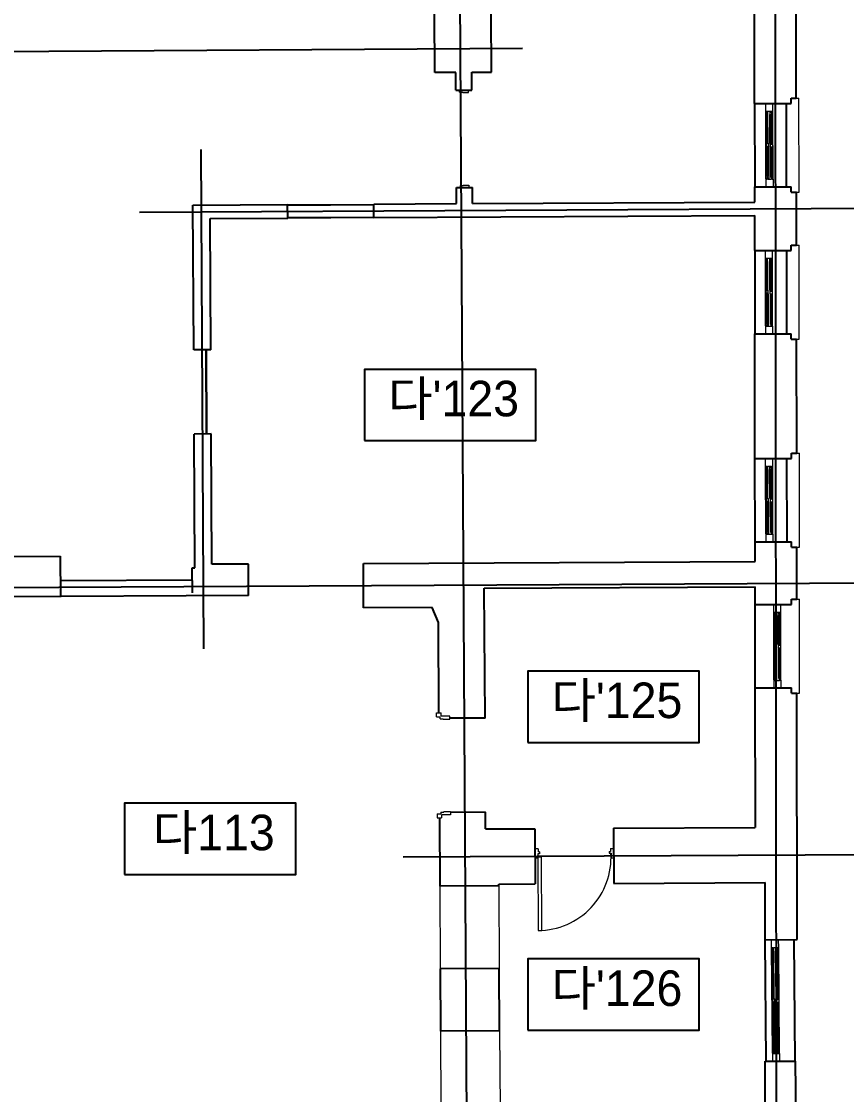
# Model space of a CAD drawing. Header units: millimetres. Extents: x 580267 to 706267, y 28800 to 115200.
# Drawn here: x 675208 to 684500, y 70566 to 82644 of the extents above; entities that cross this region are included whole.
import ezdxf
from ezdxf.enums import TextEntityAlignment as Align

# ---------------------------------------------------------------- set-up
doc = ezdxf.new("R2010")
doc.units = ezdxf.units.MM
doc.header["$LTSCALE"] = 5
for name, color, linetype, lineweight in [('ELE-1 (벽체 마감)', 3, 'Continuous', 9), ('ELE-2 (마감 창호)', 4, 'Continuous', 9), ('HAT-2', 8, 'Continuous', 0)]:
    doc.layers.add(name, color=color, linetype=linetype, lineweight=lineweight)
for name, color, linetype in [('text', 7, 'Continuous'), ('단면선', 2, 'Continuous'), ('입면', 7, 'Continuous'), ('중심선', 1, 'Continuous')]:
    doc.layers.add(name, color=color, linetype=linetype)
doc.styles.get("Standard").update_dxf_attribs({"font": 'Gulim.ttf'})

msp = doc.modelspace()

# ---------------------------------------------------------------- linework, layer by layer
at = {"layer": 'ELE-1 (벽체 마감)'}
for p, q in [((678206.1, 80583.4), (679176.1, 80588.6)), ((678206.1, 80573.4), (679176.1, 80578.6)), ((678206.8, 80440.4), (679176.8, 80445.6)), ((678206.9, 80430.4), (679176.9, 80435.6)), ((677280.8, 78948.4), (677285.8, 78000.5)), ((677290.8, 78948.5), (677295.8, 78000.5)), ((679918.9, 72910.4), (679923.9, 71980.4)), ((680584.9, 72913.9), (680589.9, 71984)), ((679927.6, 71280.4), (679932.3, 70407.2)), ((680593.6, 71284), (680598.3, 70411.1))]:
    msp.add_line(p, q, dxfattribs=at)
at = {"layer": 'ELE-2 (마감 창호)'}
for p, q in [((680143.3, 81848.5), (680143.2, 81870.5)), ((680143.3, 81848.5), (680177.3, 81848.7)), ((680177.3, 81843.7), (680177.3, 81848.7)), ((680177.3, 81843.7), (680241.3, 81844)), ((680241.3, 81844), (680241.2, 81871)), ((683591.8, 81630.3), (683591.7, 81720.9)), ((683671.8, 81635.4), (683671.7, 81720.9)), ((683592.6, 80872.4), (683591.8, 81630.3)), ((683591.8, 81630.3), (683594.8, 81630.3)), ((683594.8, 81635.3), (683606.8, 81635.3)), ((683594.8, 81630.3), (683594.8, 81635.3)), ((683606.8, 81615.3), (683606.8, 81635.3)), ((683606.8, 81615.3), (683611.8, 81615.3)), ((683611.8, 81635.3), (683651.8, 81635.4)), ((683611.8, 81615.3), (683611.8, 81635.3)), ((683640.8, 81634.4), (683650.8, 81634.4)), ((683640.8, 81595.4), (683640.8, 81634.4)), ((683640.8, 81595.4), (683649.3, 81595.4)), ((683649.3, 81595.4), (683650.3, 81605.4)), ((683649.9, 81593.4), (683649.3, 81595.4)), ((683651.4, 81592.4), (683649.9, 81593.4)), ((683650.3, 81605.4), (683658.3, 81605.4)), ((683650.8, 81614.4), (683650.8, 81634.4)), ((683650.8, 81614.4), (683657.8, 81614.4)), ((683651.3, 81600.4), (683657.3, 81600.4)), ((683651.7, 81267), (683651.3, 81600.4)), ((683651.8, 81615.4), (683651.8, 81635.4)), ((683651.8, 81615.4), (683656.8, 81615.4)), ((683656.8, 81635.4), (683671.8, 81635.4)), ((683656.8, 81615.4), (683656.8, 81635.4)), ((683657.7, 81267), (683657.3, 81600.4)), ((683657.4, 81592.4), (683658.9, 81593.4)), ((683657.8, 81634.4), (683667.8, 81634.4)), ((683657.8, 81614.4), (683657.8, 81634.4)), ((683658.3, 81605.4), (683659.3, 81595.4)), ((683658.9, 81593.4), (683659.3, 81595.4)), ((683659.3, 81595.4), (683667.8, 81595.4)), ((683667.8, 81595.4), (683667.8, 81634.4)), ((683672.6, 80867.5), (683671.8, 81635.4)), ((683596.2, 81270.9), (683623.2, 81271)), ((683596.2, 81270.9), (683596.2, 81231.9)), ((683596.2, 81231.9), (683604.7, 81231.9)), ((683604.7, 81231.9), (683605.7, 81241.9)), ((683605.2, 81229.9), (683604.7, 81231.9)), ((683606.7, 81228.9), (683605.2, 81229.9)), ((683605.7, 81241.9), (683613.7, 81242)), ((683606.7, 81236.9), (683612.7, 81237)), ((683607.1, 80903.5), (683606.7, 81236.9)), ((683613.1, 80903.5), (683612.7, 81237)), ((683612.7, 81229), (683614.2, 81230)), ((683613.7, 81242), (683614.7, 81232)), ((683614.2, 81230), (683614.7, 81232)), ((683614.7, 81232), (683623.2, 81232)), ((683623.2, 81232), (683623.2, 81271)), ((683623.2, 81232), (683623.2, 81271)), ((683641.2, 81272), (683649.7, 81272)), ((683641.2, 81272), (683641.2, 81233)), ((683641.2, 81233), (683668.2, 81233)), ((683650.2, 81274), (683649.7, 81272)), ((683650.7, 81262), (683649.7, 81272)), ((683651.7, 81275), (683650.2, 81274)), ((683650.7, 81262), (683658.7, 81262)), ((683651.7, 81267), (683657.7, 81267)), ((683657.7, 81275), (683659.2, 81274)), ((683658.7, 81262), (683659.7, 81272)), ((683659.2, 81274), (683659.7, 81272)), ((683659.7, 81272), (683668.2, 81272)), ((683668.2, 81272), (683668.2, 81233)), ((680182.9, 80800.9), (680246.9, 80801.3)), ((680182.9, 80800.9), (680182.9, 80795.9)), ((680246.9, 80801.3), (680247, 80774.3)), ((683592.6, 80872.4), (683595.6, 80872.5)), ((683592.6, 80872.4), (683592.7, 80781.9)), ((683595.6, 80872.5), (683595.6, 80867.5)), ((683595.6, 80867.5), (683607.6, 80867.5)), ((683596.6, 80907.5), (683605.1, 80907.5)), ((683596.6, 80868.5), (683596.6, 80907.5)), ((683596.6, 80868.5), (683606.6, 80868.5)), ((683605.6, 80909.5), (683605.1, 80907.5)), ((683605.1, 80907.5), (683606.1, 80897.5)), ((683607.1, 80910.5), (683605.6, 80909.5)), ((683606.1, 80897.5), (683614.1, 80897.5)), ((683606.6, 80888.5), (683613.6, 80888.5)), ((683606.6, 80888.5), (683606.6, 80868.5)), ((683607.1, 80902.5), (683613.1, 80902.5)), ((683607.6, 80887.5), (683612.6, 80887.5)), ((683607.6, 80887.5), (683607.6, 80867.5)), ((683612.6, 80887.5), (683612.6, 80867.5)), ((683612.6, 80867.5), (683652.6, 80867.5)), ((683613.1, 80910.5), (683614.6, 80909.5)), ((683613.6, 80888.5), (683613.6, 80868.5)), ((683613.6, 80868.5), (683623.6, 80868.5)), ((683614.1, 80897.5), (683615.1, 80907.5)), ((683614.6, 80909.5), (683615.1, 80907.5)), ((683615.1, 80907.5), (683623.6, 80907.5)), ((683623.6, 80907.5), (683623.6, 80868.5)), ((683652.6, 80887.5), (683657.6, 80887.5)), ((683652.6, 80887.5), (683652.6, 80867.5)), ((683657.6, 80887.5), (683657.6, 80867.5)), ((683657.6, 80867.5), (683672.6, 80867.5)), ((683672.6, 80867.5), (683672.7, 80782)), ((680148.9, 80795.7), (680182.9, 80795.9)), ((680148.9, 80795.7), (680149, 80773.7)), ((683586.5, 79976.1), (683586.4, 80066.7)), ((683587.3, 79218.3), (683586.5, 79976.1)), ((683586.5, 79976.1), (683589.5, 79976.1)), ((683589.5, 79981.1), (683601.5, 79981.2)), ((683589.5, 79976.1), (683589.5, 79981.1)), ((683601.6, 79961.2), (683601.5, 79981.2)), ((683601.6, 79961.2), (683606.6, 79961.2)), ((683606.5, 79981.2), (683646.5, 79981.2)), ((683606.6, 79961.2), (683606.5, 79981.2)), ((683635.5, 79980.2), (683645.5, 79980.2)), ((683635.6, 79941.2), (683635.5, 79980.2)), ((683645.6, 79960.2), (683645.5, 79980.2)), ((683645.6, 79960.2), (683652.6, 79960.2)), ((683646.6, 79961.2), (683646.5, 79981.2)), ((683646.6, 79961.2), (683651.6, 79961.2)), ((683651.5, 79981.2), (683666.5, 79981.2)), ((683651.6, 79961.2), (683651.5, 79981.2)), ((683652.5, 79980.2), (683662.5, 79980.2)), ((683652.6, 79960.2), (683652.5, 79980.2)), ((683662.6, 79941.2), (683662.5, 79980.2)), ((683666.5, 79981.2), (683666.4, 80066.8)), ((683667.3, 79213.4), (683666.5, 79981.2)), ((683635.6, 79941.2), (683644.1, 79941.2)), ((683644.1, 79941.2), (683645.1, 79951.2)), ((683644.6, 79939.2), (683644.1, 79941.2)), ((683646.1, 79938.2), (683644.6, 79939.2)), ((683645.1, 79951.2), (683653.1, 79951.2)), ((683646.1, 79946.2), (683652.1, 79946.2)), ((683646.4, 79612.8), (683646.1, 79946.2)), ((683652.4, 79612.8), (683652.1, 79946.2)), ((683652.1, 79938.2), (683653.6, 79939.2)), ((683653.1, 79951.2), (683654.1, 79941.2)), ((683653.6, 79939.2), (683654.1, 79941.2)), ((683654.1, 79941.2), (683662.6, 79941.2)), ((683590.9, 79616.8), (683617.9, 79616.8)), ((683590.9, 79616.8), (683591, 79577.8)), ((683618, 79577.8), (683617.9, 79616.8)), ((683618, 79577.8), (683617.9, 79616.8)), ((683635.9, 79617.8), (683644.4, 79617.8)), ((683635.9, 79617.8), (683636, 79578.8)), ((683644.9, 79619.8), (683644.4, 79617.8)), ((683645.4, 79607.8), (683644.4, 79617.8)), ((683646.4, 79620.8), (683644.9, 79619.8)), ((683645.4, 79607.8), (683653.4, 79607.8)), ((683646.4, 79612.8), (683652.4, 79612.8)), ((683652.4, 79620.8), (683653.9, 79619.9)), ((683653.4, 79607.8), (683654.4, 79617.9)), ((683653.9, 79619.9), (683654.4, 79617.9)), ((683654.4, 79617.9), (683662.9, 79617.9)), ((683662.9, 79617.9), (683663, 79578.9)), ((683591, 79577.8), (683599.5, 79577.8)), ((683599.5, 79577.8), (683600.4, 79587.8)), ((683600, 79575.8), (683599.5, 79577.8)), ((683601.5, 79574.8), (683600, 79575.8)), ((683600.4, 79587.8), (683608.4, 79587.8)), ((683601.5, 79582.8), (683607.5, 79582.8)), ((683601.8, 79249.3), (683601.5, 79582.8)), ((683607.8, 79249.3), (683607.5, 79582.8)), ((683607.5, 79574.8), (683609, 79575.8)), ((683608.4, 79587.8), (683609.5, 79577.8)), ((683609, 79575.8), (683609.5, 79577.8)), ((683609.5, 79577.8), (683618, 79577.8)), ((683636, 79578.8), (683663, 79578.9)), ((683591.3, 79253.3), (683599.8, 79253.3)), ((683591.3, 79214.3), (683591.3, 79253.3)), ((683600.3, 79255.3), (683599.8, 79253.3)), ((683599.8, 79253.3), (683600.8, 79243.3)), ((683601.8, 79256.3), (683600.3, 79255.3)), ((683600.8, 79243.3), (683608.8, 79243.3)), ((683601.3, 79234.3), (683608.3, 79234.3)), ((683601.3, 79234.3), (683601.3, 79214.3)), ((683601.8, 79248.3), (683607.8, 79248.3)), ((683602.3, 79233.3), (683607.3, 79233.3)), ((683602.3, 79233.3), (683602.3, 79213.3)), ((683607.3, 79233.3), (683607.3, 79213.3)), ((683607.8, 79256.3), (683609.3, 79255.3)), ((683608.3, 79234.3), (683608.3, 79214.3)), ((683608.8, 79243.3), (683609.8, 79253.3)), ((683609.3, 79255.3), (683609.8, 79253.3)), ((683609.8, 79253.3), (683618.3, 79253.3)), ((683618.3, 79253.3), (683618.3, 79214.3)), ((683647.3, 79233.4), (683652.3, 79233.4)), ((683647.3, 79233.4), (683647.3, 79213.4)), ((683652.3, 79233.4), (683652.3, 79213.4)), ((683587.3, 79218.3), (683590.3, 79218.3)), ((683587.3, 79218.3), (683587.4, 79127.7)), ((683590.3, 79218.3), (683590.3, 79213.3)), ((683590.3, 79213.3), (683602.3, 79213.3)), ((683591.3, 79214.3), (683601.3, 79214.3)), ((683607.3, 79213.3), (683647.3, 79213.4)), ((683608.3, 79214.3), (683618.3, 79214.3)), ((683652.3, 79213.4), (683667.3, 79213.4)), ((683667.3, 79213.4), (683667.4, 79127.8)), ((683589, 77634.4), (683588.9, 77724.9)), ((683669, 77639.5), (683668.9, 77725)), ((683589.8, 76876.5), (683589, 77634.4)), ((683589, 77634.4), (683592, 77634.4)), ((683592, 77639.4), (683604, 77639.4)), ((683592, 77634.4), (683592, 77639.4)), ((683604, 77619.4), (683604, 77639.4)), ((683604, 77619.4), (683609, 77619.4)), ((683609, 77639.4), (683649, 77639.4)), ((683609, 77619.4), (683609, 77639.4)), ((683638, 77638.4), (683648, 77638.4)), ((683638, 77599.4), (683638, 77638.4)), ((683638, 77599.4), (683646.5, 77599.4)), ((683646.5, 77599.4), (683647.5, 77609.4)), ((683647, 77597.4), (683646.5, 77599.4)), ((683648.5, 77596.4), (683647, 77597.4)), ((683647.5, 77609.4), (683655.5, 77609.5)), ((683648, 77618.4), (683648, 77638.4)), ((683648, 77618.4), (683655, 77618.4)), ((683648.5, 77604.4), (683654.5, 77604.4)), ((683648.9, 77271.1), (683648.5, 77604.4)), ((683649, 77619.4), (683649, 77639.4)), ((683649, 77619.4), (683654, 77619.4)), ((683654, 77639.4), (683669, 77639.5)), ((683654, 77619.4), (683654, 77639.4)), ((683654.9, 77271.1), (683654.5, 77604.4)), ((683654.5, 77596.4), (683656, 77597.5)), ((683655, 77638.4), (683665, 77638.5)), ((683655, 77618.4), (683655, 77638.4)), ((683655.5, 77609.5), (683656.5, 77599.5)), ((683656, 77597.5), (683656.5, 77599.5)), ((683656.5, 77599.5), (683665, 77599.5)), ((683665, 77599.5), (683665, 77638.5)), ((683669.8, 76871.6), (683669, 77639.5)), ((683593.4, 77275), (683620.4, 77275)), ((683593.4, 77275), (683593.4, 77236)), ((683593.4, 77236), (683601.9, 77236)), ((683601.9, 77236), (683602.9, 77246)), ((683602.4, 77234), (683601.9, 77236)), ((683603.9, 77233), (683602.4, 77234)), ((683602.9, 77246), (683610.9, 77246)), ((683603.9, 77241), (683609.9, 77241)), ((683604.3, 76907.5), (683603.9, 77241)), ((683610.3, 76907.6), (683609.9, 77241)), ((683609.9, 77233), (683611.4, 77234)), ((683610.9, 77246), (683611.9, 77236)), ((683611.4, 77234), (683611.9, 77236)), ((683611.9, 77236), (683620.4, 77236)), ((683620.4, 77236), (683620.4, 77275)), ((683620.4, 77236), (683620.4, 77275)), ((683638.4, 77276.1), (683646.9, 77276.1)), ((683638.4, 77276.1), (683638.4, 77237.1)), ((683638.4, 77237.1), (683665.4, 77237.1)), ((683647.4, 77278.1), (683646.9, 77276.1)), ((683647.9, 77266.1), (683646.9, 77276.1)), ((683648.9, 77279.1), (683647.4, 77278.1)), ((683647.9, 77266.1), (683655.9, 77266.1)), ((683648.9, 77271.1), (683654.9, 77271.1)), ((683654.9, 77279.1), (683656.4, 77278.1)), ((683655.9, 77266.1), (683656.9, 77276.1)), ((683656.4, 77278.1), (683656.9, 77276.1)), ((683656.9, 77276.1), (683665.4, 77276.1)), ((683665.4, 77276.1), (683665.4, 77237.1)), ((683589.8, 76876.5), (683592.8, 76876.5)), ((683589.8, 76876.5), (683589.9, 76786)), ((683592.8, 76876.5), (683592.8, 76871.5)), ((683592.8, 76871.5), (683604.8, 76871.5)), ((683593.8, 76911.5), (683602.3, 76911.5)), ((683593.8, 76872.5), (683593.8, 76911.5)), ((683593.8, 76872.5), (683603.8, 76872.5)), ((683602.7, 76913.5), (683602.3, 76911.5)), ((683602.3, 76911.5), (683603.3, 76901.5)), ((683604.2, 76914.5), (683602.7, 76913.5)), ((683603.3, 76901.5), (683611.3, 76901.6)), ((683603.8, 76892.5), (683610.8, 76892.6)), ((683603.8, 76892.5), (683603.8, 76872.5)), ((683604.3, 76906.5), (683610.3, 76906.6)), ((683604.8, 76891.5), (683609.8, 76891.6)), ((683604.8, 76891.5), (683604.8, 76871.5)), ((683609.8, 76891.6), (683609.8, 76871.6)), ((683609.8, 76871.6), (683649.8, 76871.6)), ((683610.2, 76914.6), (683611.7, 76913.6)), ((683610.8, 76892.6), (683610.8, 76872.6)), ((683610.8, 76872.6), (683620.8, 76872.6)), ((683611.3, 76901.6), (683612.3, 76911.6)), ((683611.7, 76913.6), (683612.3, 76911.6)), ((683612.3, 76911.6), (683620.8, 76911.6)), ((683620.8, 76911.6), (683620.8, 76872.6)), ((683649.8, 76891.6), (683654.8, 76891.6)), ((683649.8, 76891.6), (683649.8, 76871.6)), ((683654.8, 76891.6), (683654.8, 76871.6)), ((683654.8, 76871.6), (683669.8, 76871.6)), ((683669.8, 76871.6), (683669.9, 76786.1)), ((683680.7, 75991), (683680.6, 76081.6)), ((683681.5, 75233.2), (683680.7, 75991)), ((683680.7, 75991), (683683.7, 75991)), ((683683.7, 75996), (683695.7, 75996)), ((683683.7, 75991), (683683.7, 75996)), ((683695.7, 75976), (683695.7, 75996)), ((683695.7, 75976), (683700.7, 75976)), ((683700.7, 75996), (683740.7, 75996.1)), ((683700.7, 75976), (683700.7, 75996)), ((683729.7, 75995.1), (683739.7, 75995.1)), ((683729.8, 75956.1), (683729.7, 75995.1)), ((683739.7, 75975.1), (683739.7, 75995.1)), ((683739.7, 75975.1), (683746.7, 75975.1)), ((683740.7, 75976.1), (683740.7, 75996.1)), ((683740.7, 75976.1), (683745.7, 75976.1)), ((683745.7, 75996.1), (683760.7, 75996.1)), ((683745.7, 75976.1), (683745.7, 75996.1)), ((683746.7, 75995.1), (683756.7, 75995.1)), ((683746.7, 75975.1), (683746.7, 75995.1)), ((683756.8, 75956.1), (683756.7, 75995.1)), ((683760.7, 75996.1), (683760.6, 76081.7)), ((683761.5, 75228.3), (683760.7, 75996.1)), ((683729.8, 75956.1), (683738.3, 75956.1)), ((683738.3, 75956.1), (683739.2, 75966.1)), ((683738.8, 75954.1), (683738.3, 75956.1)), ((683740.3, 75953.1), (683738.8, 75954.1)), ((683739.2, 75966.1), (683747.2, 75966.1)), ((683740.2, 75961.1), (683746.2, 75961.1)), ((683740.6, 75627.7), (683740.2, 75961.1)), ((683746.6, 75627.7), (683746.2, 75961.1)), ((683746.3, 75953.1), (683747.8, 75954.1)), ((683747.2, 75966.1), (683748.3, 75956.1)), ((683747.8, 75954.1), (683748.3, 75956.1)), ((683748.3, 75956.1), (683756.8, 75956.1)), ((683685.1, 75631.7), (683712.1, 75631.7)), ((683685.1, 75631.7), (683685.1, 75592.7)), ((683712.1, 75592.7), (683712.1, 75631.7)), ((683712.1, 75592.7), (683712.1, 75631.7)), ((683730.1, 75632.7), (683738.6, 75632.7)), ((683730.1, 75632.7), (683730.1, 75593.7)), ((683739.1, 75634.7), (683738.6, 75632.7)), ((683739.6, 75622.7), (683738.6, 75632.7)), ((683740.6, 75635.7), (683739.1, 75634.7)), ((683739.6, 75622.7), (683747.6, 75622.7)), ((683740.6, 75627.7), (683746.6, 75627.7)), ((683746.6, 75635.7), (683748.1, 75634.7)), ((683747.6, 75622.7), (683748.6, 75632.7)), ((683748.1, 75634.7), (683748.6, 75632.7)), ((683748.6, 75632.7), (683757.1, 75632.7)), ((683757.1, 75632.7), (683757.1, 75593.7)), ((683685.1, 75592.7), (683693.6, 75592.7)), ((683693.6, 75592.7), (683694.6, 75602.7)), ((683694.1, 75590.7), (683693.6, 75592.7)), ((683695.6, 75589.7), (683694.1, 75590.7)), ((683694.6, 75602.7), (683702.6, 75602.7)), ((683695.6, 75597.7), (683701.6, 75597.7)), ((683696, 75264.2), (683695.6, 75597.7)), ((683702, 75264.2), (683701.6, 75597.7)), ((683701.6, 75589.7), (683703.1, 75590.7)), ((683702.6, 75602.7), (683703.6, 75592.7)), ((683703.1, 75590.7), (683703.6, 75592.7)), ((683703.6, 75592.7), (683712.1, 75592.7)), ((683730.1, 75593.7), (683757.1, 75593.7)), ((683685.5, 75268.2), (683694, 75268.2)), ((683685.5, 75229.2), (683685.5, 75268.2)), ((683694.5, 75270.2), (683694, 75268.2)), ((683694, 75268.2), (683695, 75258.2)), ((683696, 75271.2), (683694.5, 75270.2)), ((683695, 75258.2), (683703, 75258.2)), ((683695.5, 75249.2), (683702.5, 75249.2)), ((683695.5, 75249.2), (683695.5, 75229.2)), ((683696, 75263.2), (683702, 75263.2)), ((683696.5, 75248.2), (683701.5, 75248.2)), ((683696.5, 75248.2), (683696.5, 75228.2)), ((683701.5, 75248.2), (683701.5, 75228.2)), ((683702, 75271.2), (683703.5, 75270.2)), ((683702.5, 75249.2), (683702.5, 75229.2)), ((683703, 75258.2), (683704, 75268.2)), ((683703.5, 75270.2), (683704, 75268.2)), ((683704, 75268.2), (683712.5, 75268.2)), ((683712.5, 75268.2), (683712.5, 75229.2)), ((683741.5, 75248.2), (683746.5, 75248.2)), ((683741.5, 75248.2), (683741.5, 75228.2)), ((683746.5, 75248.2), (683746.5, 75228.2)), ((683681.5, 75233.2), (683684.5, 75233.2)), ((683681.5, 75233.2), (683681.6, 75142.6)), ((683684.5, 75233.2), (683684.5, 75228.2)), ((683684.5, 75228.2), (683696.5, 75228.2)), ((683685.5, 75229.2), (683695.5, 75229.2)), ((683701.5, 75228.2), (683741.5, 75228.2)), ((683702.5, 75229.2), (683712.5, 75229.2)), ((683746.5, 75228.2), (683761.5, 75228.3)), ((683761.5, 75228.3), (683761.6, 75142.7)), ((679883.8, 74815.8), (679883.6, 74860.8)), ((679883.6, 74860.8), (679933.6, 74860.8)), ((679883.8, 74815.8), (679923.8, 74815.8)), ((679923.9, 74795.8), (679923.8, 74815.8)), ((679923.9, 74795.8), (679958.9, 74795.8)), ((679933.7, 74825.5), (679933.6, 74860.8)), ((680033.7, 74826), (679933.7, 74825.5)), ((679958.9, 74790.8), (679958.9, 74795.8)), ((679958.9, 74790.8), (680033.9, 74790.8)), ((680033.9, 74790.8), (680033.7, 74826)), ((679889.6, 73724.7), (679929.6, 73725.2)), ((679889.6, 73724.7), (679889.8, 73679.7)), ((679889.8, 73679.7), (679939.8, 73680.3)), ((679929.5, 73745.2), (679964.5, 73745.5)), ((679929.5, 73745.2), (679929.6, 73725.2)), ((680039.7, 73716.1), (679939.7, 73715.5)), ((679939.7, 73715.5), (679939.8, 73680.3)), ((679964.5, 73750.5), (680039.5, 73751.3)), ((679964.5, 73750.5), (679964.5, 73745.5)), ((680039.5, 73751.3), (680039.7, 73716.1)), ((681028.7, 73330.3), (680992.7, 73330.1)), ((681028.7, 73330.3), (681028.9, 73297.3)), ((681841.7, 73334.6), (681877.7, 73334.8)), ((681841.7, 73334.6), (681841.9, 73301.6)), ((681023.3, 73227.3), (680993.3, 73227.1)), ((681044, 73277.4), (681023, 73277.3)), ((681023, 73277.3), (681023.3, 73227.3)), ((681043.9, 73297.4), (681028.9, 73297.3)), ((681043.9, 73297.4), (681044, 73277.4)), ((681826.9, 73301.6), (681827, 73281.6)), ((681826.9, 73301.6), (681841.9, 73301.6)), ((681827, 73281.6), (681848, 73281.7)), ((681848, 73281.7), (681848.3, 73231.7)), ((681848.3, 73231.7), (681878.3, 73231.8)), ((683656.2, 72216.1), (683655.4, 72308.1)), ((683736.2, 72221.7), (683735.4, 72308.7)), ((683665.9, 71033.4), (683656.2, 72216.1)), ((683656.2, 72216.1), (683659.2, 72216.1)), ((683659.2, 72221.1), (683671.2, 72221.2)), ((683659.2, 72216.1), (683659.2, 72221.1)), ((683671.3, 72201.2), (683671.2, 72221.2)), ((683671.3, 72201.2), (683676.3, 72201.2)), ((683676.2, 72221.2), (683716.2, 72221.6)), ((683676.3, 72201.2), (683676.2, 72221.2)), ((683705.2, 72220.5), (683715.2, 72220.5)), ((683705.5, 72181.5), (683705.2, 72220.5)), ((683705.5, 72181.5), (683714, 72181.5)), ((683714, 72181.5), (683714.9, 72191.5)), ((683714.5, 72179.5), (683714, 72181.5)), ((683716, 72178.5), (683714.5, 72179.5)), ((683714.9, 72191.5), (683722.9, 72191.6)), ((683715.3, 72200.5), (683715.2, 72220.5)), ((683715.3, 72200.5), (683722.3, 72200.6)), ((683715.9, 72186.5), (683721.9, 72186.6)), ((683720.4, 71640.8), (683715.9, 72186.5)), ((683716.3, 72201.6), (683716.2, 72221.6)), ((683716.3, 72201.6), (683721.3, 72201.6)), ((683721.2, 72221.6), (683736.2, 72221.7)), ((683721.3, 72201.6), (683721.2, 72221.6)), ((683726.4, 71640.8), (683721.9, 72186.6)), ((683722, 72178.6), (683723.5, 72179.6)), ((683722.2, 72220.6), (683732.2, 72220.7)), ((683722.3, 72200.6), (683722.2, 72220.6)), ((683722.9, 72191.6), (683724, 72181.6)), ((683723.5, 72179.6), (683724, 72181.6)), ((683724, 72181.6), (683732.5, 72181.7)), ((683732.5, 72181.7), (683732.2, 72220.7)), ((683745.9, 71029.1), (683736.2, 72221.7)), ((683664.9, 71644.3), (683691.9, 71644.6)), ((683664.9, 71644.3), (683665.2, 71605.3)), ((683692.2, 71605.6), (683691.9, 71644.6)), ((683692.2, 71605.6), (683691.9, 71644.6)), ((683709.9, 71645.7), (683718.4, 71645.8)), ((683709.9, 71645.7), (683710.2, 71606.7)), ((683718.9, 71647.8), (683718.4, 71645.8)), ((683719.4, 71635.8), (683718.4, 71645.8)), ((683720.3, 71648.8), (683718.9, 71647.8)), ((683719.4, 71635.8), (683727.4, 71635.9)), ((683720.4, 71640.8), (683726.4, 71640.8)), ((683726.3, 71648.8), (683727.9, 71647.9)), ((683727.4, 71635.9), (683728.4, 71645.9)), ((683727.9, 71647.9), (683728.4, 71645.9)), ((683728.4, 71645.9), (683736.9, 71645.9)), ((683736.9, 71645.9), (683737.2, 71606.9)), ((683665.2, 71605.3), (683673.7, 71605.4)), ((683673.7, 71605.4), (683674.6, 71615.4)), ((683674.2, 71603.4), (683673.7, 71605.4)), ((683675.7, 71602.4), (683674.2, 71603.4)), ((683674.6, 71615.4), (683682.6, 71615.5)), ((683675.7, 71610.4), (683681.7, 71610.5)), ((683680.1, 71064.6), (683675.7, 71610.4)), ((683686.1, 71064.6), (683681.7, 71610.5)), ((683681.7, 71602.5), (683683.2, 71603.5)), ((683682.6, 71615.5), (683683.7, 71605.5)), ((683683.2, 71603.5), (683683.7, 71605.5)), ((683683.7, 71605.5), (683692.2, 71605.6)), ((683710.2, 71606.7), (683737.2, 71606.9)), ((683665.9, 71033.4), (683668.9, 71033.5)), ((683665.9, 71033.4), (683666.6, 70941.4)), ((683668.9, 71033.5), (683668.9, 71028.5)), ((683668.9, 71028.5), (683680.9, 71028.6)), ((683669.6, 71068.5), (683678.1, 71068.5)), ((683669.9, 71029.5), (683669.6, 71068.5)), ((683669.9, 71029.5), (683679.9, 71029.6)), ((683678.6, 71070.5), (683678.1, 71068.5)), ((683678.1, 71068.5), (683679.2, 71058.6)), ((683680.1, 71071.6), (683678.6, 71070.5)), ((683679.2, 71058.6), (683687.2, 71058.6)), ((683679.7, 71049.6), (683686.7, 71049.6)), ((683679.7, 71049.6), (683679.9, 71029.6)), ((683680.1, 71063.6), (683686.1, 71063.6)), ((683680.8, 71048.6), (683685.8, 71048.6)), ((683680.8, 71048.6), (683680.9, 71028.6)), ((683685.8, 71048.6), (683685.9, 71028.6)), ((683685.9, 71028.6), (683725.9, 71028.9)), ((683686.1, 71071.6), (683687.6, 71070.6)), ((683686.7, 71049.6), (683686.9, 71029.6)), ((683686.9, 71029.6), (683696.9, 71029.7)), ((683687.2, 71058.6), (683688.1, 71068.6)), ((683687.6, 71070.6), (683688.1, 71068.6)), ((683688.1, 71068.6), (683696.6, 71068.7)), ((683696.6, 71068.7), (683696.9, 71029.7)), ((683725.8, 71048.9), (683730.8, 71049)), ((683725.8, 71048.9), (683725.9, 71028.9)), ((683730.8, 71049), (683730.9, 71029)), ((683730.9, 71029), (683745.9, 71029.1)), ((683745.9, 71029.1), (683746.6, 70942.1))]:
    msp.add_line(p, q, dxfattribs=at)
msp.add_lwpolyline([(681063.2, 73237.5), (681023.2, 73237.3), (681027.6, 72412.3), (681067.6, 72412.5)], close=True, dxfattribs=at)
msp.add_arc((681023.2, 73237.3), 825, 270.30497, 3.08404, dxfattribs=at)
at = {"layer": 'HAT-2'}
for p, q in [((683934.7, 81781.2), (683964.7, 81781.2)), ((683965.8, 80722.3), (683964.7, 81781.2)), ((683935.8, 80722.3), (683965.8, 80722.3)), ((683936.4, 80127.1), (683966.4, 80127.1)), ((683967.5, 79068.1), (683966.4, 80127.1)), ((683937.5, 79068.1), (683967.5, 79068.1)), ((683938.8, 77785.3), (683968.8, 77785.3)), ((683969.9, 76726.3), (683968.8, 77785.3)), ((683939.9, 76726.3), (683969.9, 76726.3)), ((683940.6, 76141.8), (683970.6, 76141.8)), ((683971.7, 75082.9), (683970.6, 76141.8)), ((683941.7, 75082.9), (683971.7, 75082.9))]:
    msp.add_line(p, q, dxfattribs=at)
at = {"layer": 'text'}
for points in [[(679072.4, 77926.3), (681000.9, 77926.3), (681000.9, 78728.1), (679072.4, 78728.1)], [(680911.4, 74530), (682840, 74530), (682840, 75331.9), (680911.4, 75331.9)], [(676370.6, 73042.7), (678299.2, 73042.7), (678299.2, 73844.5), (676370.6, 73844.5)], [(680911.4, 71290), (682840, 71290), (682840, 72091.9), (680911.4, 72091.9)]]:
    msp.add_lwpolyline(points, close=True, dxfattribs=at)
at = {"layer": '단면선'}
for p, q in [((683934.7, 81781.2), (683931.1, 85170.8)), ((683464.7, 81720.7), (683461.2, 85091.9)), ((679865.1, 82069), (679861.6, 82724)), ((680500.1, 82072.4), (680496.6, 82727.4)), ((680100.1, 82070.3), (679865.1, 82069)), ((680101.2, 81870.3), (680100.1, 82070.3)), ((680280.1, 82071.2), (680500.1, 82072.4)), ((680281.2, 81871.2), (680280.1, 82071.2)), ((680101.2, 81870.3), (680281.2, 81871.2)), ((683874.7, 81781.1), (683934.7, 81781.2)), ((683874.7, 81721.1), (683874.7, 81781.1)), ((683464.7, 81720.7), (683874.7, 81721.1)), ((680107.1, 80773.5), (680287.1, 80774.5)), ((680108, 80593.5), (680107.1, 80773.5)), ((680288, 80594.5), (680287.1, 80774.5)), ((683465.7, 80781.8), (683875.7, 80782.2)), ((683465.9, 80611.4), (683465.7, 80781.8)), ((683875.8, 80722.2), (683875.7, 80782.2)), ((683875.8, 80722.2), (683935.8, 80722.3)), ((683936.4, 80127.1), (683935.8, 80722.3)), ((677140.1, 80577.7), (678206.1, 80583.4)), ((677148.8, 78947.7), (677140.1, 80577.7)), ((678206.9, 80430.4), (678206.1, 80583.4)), ((679176.1, 80588.6), (680108, 80593.5)), ((679176.9, 80435.6), (679176.1, 80588.6)), ((680288, 80594.5), (683465.9, 80611.4)), ((679176.9, 80435.6), (683466, 80458.4)), ((683466.4, 80066.6), (683466, 80458.4)), ((677332.9, 80425.7), (678206.9, 80430.4)), ((677340.8, 78948.8), (677332.9, 80425.7)), ((683876.4, 80127), (683936.4, 80127.1)), ((683876.4, 80067), (683876.4, 80127)), ((683466.4, 80066.6), (683876.4, 80067)), ((683467.4, 79127.6), (683877.4, 79128)), ((683468.9, 77724.8), (683467.4, 79127.6)), ((683877.5, 79068), (683877.4, 79128)), ((683877.5, 79068), (683937.5, 79068.1)), ((683938.8, 77785.3), (683937.5, 79068.1)), ((677340.8, 78948.8), (677148.8, 78947.7)), ((677345.8, 78000.8), (677153.8, 77999.8)), ((677161.8, 76493.8), (677153.8, 77999.8)), ((677353.6, 76534.8), (677345.8, 78000.8)), ((683878.8, 77785.2), (683938.8, 77785.3)), ((683878.9, 77725.2), (683878.8, 77785.2)), ((683468.9, 77724.8), (683878.9, 77725.2)), ((683469.9, 76785.9), (683879.9, 76786.3)), ((683470.1, 76567.4), (683469.9, 76785.9)), ((683879.9, 76726.3), (683879.9, 76786.3)), ((683879.9, 76726.3), (683939.9, 76726.3)), ((683940.6, 76141.8), (683939.9, 76726.3)), ((674910, 76623.6), (675646, 76627.5)), ((675646, 76627.5), (675648.5, 76172.5)), ((677131.8, 76493.6), (677161.8, 76493.8)), ((677133.3, 76213.6), (677131.8, 76493.6)), ((677763.6, 76537), (677353.6, 76534.8)), ((677765.5, 76183.8), (677763.6, 76537)), ((679059.6, 76543.9), (683470.1, 76567.4)), ((679062.2, 76043.9), (679059.6, 76543.9)), ((675647.5, 76352.5), (677132.5, 76360.4)), ((680421.1, 76264.1), (683470.4, 76280.3)), ((680428.9, 74803.1), (680421.1, 76264.1)), ((683470.6, 76081.4), (683470.4, 76280.3)), ((677765.5, 76183.8), (674949.5, 76168.8)), ((683880.6, 76081.8), (683880.6, 76141.8)), ((683880.6, 76141.8), (683940.6, 76141.8)), ((679832.2, 76048), (679062.2, 76043.9)), ((679903.1, 75878.4), (679832.2, 76048)), ((683470.6, 76081.4), (683880.6, 76081.8)), ((679908.6, 74860.8), (679903.1, 75878.4)), ((683471.6, 75142.4), (683881.6, 75142.8)), ((683473.2, 73571.3), (683471.6, 75142.4)), ((683881.7, 75082.8), (683881.6, 75142.8)), ((683881.7, 75082.8), (683941.7, 75082.9)), ((683943.3, 72310.4), (683941.7, 75082.9)), ((680428.9, 74803.1), (680033.9, 74801)), ((679914.8, 73680), (679918.9, 72910.4)), ((680434.5, 73743.2), (680039.5, 73741.1)), ((680435.5, 73555.2), (680434.5, 73743.2)), ((680435.5, 73555.2), (680991.5, 73558.1)), ((680991.5, 73558.1), (680994.8, 72938.1)), ((681876.5, 73562.8), (683470.1, 73571.3)), ((681876.5, 73562.8), (681879.8, 72942.8)), ((681879.8, 72942.8), (683585.4, 72951.9)), ((683585.4, 72307.5), (683585.4, 72951.9)), ((680584.9, 72913.9), (679918.9, 72910.4)), ((680584.8, 72935.9), (680994.8, 72938.1)), ((680584.9, 72913.9), (680584.8, 72935.9)), ((683585.4, 72307.5), (683943.3, 72310.4)), ((680589.9, 71984), (679923.9, 71980.4)), ((680593.6, 71284), (680589.9, 71984)), ((679923.9, 71980.4), (679927.6, 71280.4)), ((680593.6, 71284), (679927.6, 71280.4)), ((683585.4, 70940.8), (683922.8, 70943.6)), ((683585.4, 70023.3), (683585.4, 70940.8)), ((683922.8, 70943.6), (683930.2, 70039))]:
    msp.add_line(p, q, dxfattribs=at)
at = {"layer": '입면'}
for p, q in [((683464.7, 81720.7), (683465.7, 80781.8)), ((683825.7, 80782.1), (683824.7, 81721.1)), ((683607.2, 81270.9), (683606.8, 81635.3)), ((683612.2, 81271), (683611.8, 81635.3)), ((683641.2, 81272), (683640.8, 81595.4)), ((683668.2, 81272), (683667.8, 81595.4)), ((683596.6, 80907.5), (683596.2, 81231.9)), ((683623.6, 80907.5), (683623.2, 81232)), ((683652.6, 80887.5), (683652.2, 81233)), ((683657.6, 80887.5), (683657.2, 81233)), ((683466.4, 80066.6), (683467.4, 79127.6)), ((683601.9, 79616.8), (683601.5, 79981.2)), ((683606.9, 79616.8), (683606.5, 79981.2)), ((683827.4, 79128), (683826.4, 80066.9)), ((683635.9, 79617.8), (683635.6, 79941.2)), ((683662.9, 79617.9), (683662.6, 79941.2)), ((683591.3, 79253.3), (683591, 79577.8)), ((683618.3, 79253.3), (683618, 79577.8)), ((683647.3, 79233.4), (683647, 79578.8)), ((683652.3, 79233.4), (683652, 79578.8)), ((683469.9, 76785.9), (683468.9, 77724.8)), ((683829.9, 76786.2), (683828.9, 77725.2)), ((683604.4, 77275), (683604, 77639.4)), ((683609.4, 77275), (683609, 77639.4)), ((683638.4, 77276.1), (683638, 77599.4)), ((683665.4, 77276.1), (683665, 77599.5)), ((683593.8, 76911.5), (683593.4, 77236)), ((683620.8, 76911.6), (683620.4, 77236)), ((683649.8, 76891.6), (683649.4, 77237.1)), ((683654.8, 76891.6), (683654.4, 77237.1)), ((683471.6, 75142.4), (683470.6, 76081.4)), ((683696.1, 75631.7), (683695.7, 75996)), ((683701.1, 75631.7), (683700.7, 75996)), ((683730.1, 75632.7), (683729.8, 75956.1)), ((683757.1, 75632.7), (683756.8, 75956.1)), ((683685.5, 75268.2), (683685.1, 75592.7)), ((683712.5, 75268.2), (683712.1, 75592.7)), ((683741.5, 75248.2), (683741.1, 75593.7)), ((683746.5, 75248.2), (683746.1, 75593.7)), ((683596.6, 70940.9), (683585.4, 72307.5)), ((683922.8, 70943.6), (683911.6, 72310.1)), ((683675.9, 71644.4), (683671.2, 72221.2)), ((683680.9, 71644.5), (683676.2, 72221.2)), ((683709.9, 71645.7), (683705.5, 72181.5)), ((683736.9, 71645.9), (683732.5, 72181.7)), ((683669.6, 71068.5), (683665.2, 71605.3)), ((683696.6, 71068.7), (683692.2, 71605.6)), ((683725.8, 71048.9), (683721.2, 71606.8)), ((683730.8, 71049), (683726.2, 71606.8))]:
    msp.add_line(p, q, dxfattribs=at)
at = {"layer": '중심선'}
for p, q in [((680319, 55015.5), (680101.4, 90383)), ((683727.7, 55015.5), (683690.6, 90383)), ((680850.9, 82340.7), (674133.3, 82298)), ((677262.7, 75584.3), (677232.8, 81201.7)), ((676536.5, 80498), (688685.4, 80562.7)), ((670456.5, 76248.1), (688685.4, 76345.1)), ((679506.9, 73240.2), (688685.4, 73289.1))]:
    msp.add_line(p, q, dxfattribs=at)

# ---------------------------------------------------------------- texts
at = {"layer": 'text'}
for s, p in [("다'123", (680074.4, 78399.5)), ("다'125", (681913.5, 75003.2)), ('다113', (677372.7, 73515.9)), ("다'126", (681913.5, 71763.2))]:
    msp.add_text(s, height=400, dxfattribs=at).set_placement(p, align=Align.MIDDLE_CENTER)

doc.saveas('drawing.dxf')
